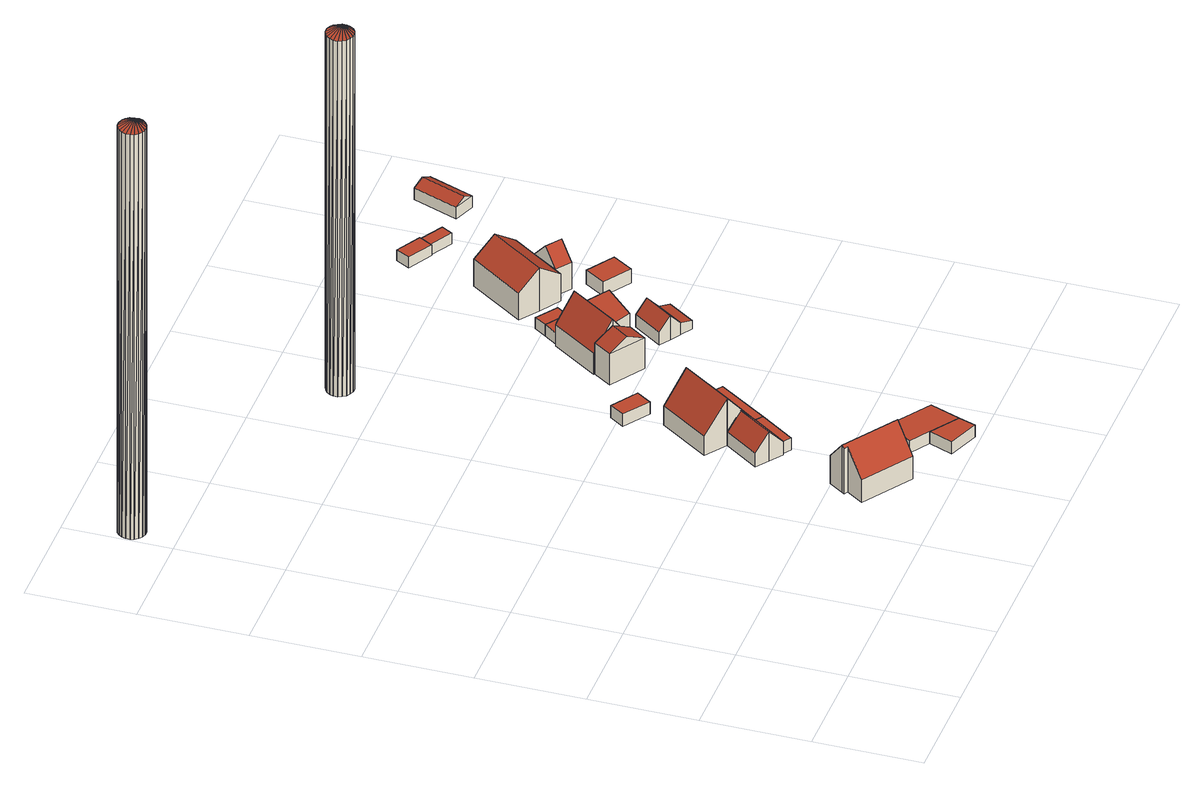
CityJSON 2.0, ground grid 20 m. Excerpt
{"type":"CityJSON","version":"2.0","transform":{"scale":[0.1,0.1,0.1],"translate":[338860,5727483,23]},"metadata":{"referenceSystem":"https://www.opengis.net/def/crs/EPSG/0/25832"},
"CityObjects":{
"building1":{"type":"Building","attributes":{"Geometrietyp2DReferenz":"1000","Gemeindeschluessel":"05170048","function":"51002_1251","roofType":"1000","measuredHeight":84.1},"geometry":[{"type":"Solid","lod":"2","boundaries":[[[[0,1,2]],[[1,3,2]],[[4,5,0]],[[5,1,0]],[[6,7,4]],[[7,5,4]],[[8,9,6]],[[9,7,6]],[[10,11,8]],[[11,9,8]],[[12,13,10]],[[13,11,10]],[[14,15,12]],[[15,13,12]],[[16,17,14]],[[17,15,14]],[[18,19,16]],[[19,17,16]],[[20,21,18]],[[21,19,18]],[[22,23,20]],[[23,21,20]],[[24,25,22]],[[25,23,22]],[[26,27,24]],[[27,25,24]],[[28,29,26]],[[29,27,26]],[[30,31,28]],[[31,29,28]],[[32,33,30]],[[33,31,30]],[[34,35,32]],[[35,33,32]],[[36,37,34]],[[37,35,34]],[[38,39,36]],[[39,37,36]],[[2,3,38]],[[3,39,38]],[[3,1,39]],[[1,5,39]],[[5,7,39]],[[7,9,39]],[[9,11,39]],[[11,13,39]],[[13,15,39]],[[15,17,39]],[[17,19,39]],[[19,21,39]],[[21,23,39]],[[23,25,39]],[[25,27,39]],[[27,29,39]],[[29,31,39]],[[31,33,39]],[[33,35,39]],[[35,37,39]],[[0,2,4]],[[2,38,4]],[[38,36,4]],[[36,34,4]],[[34,32,4]],[[32,30,4]],[[30,28,4]],[[28,26,4]],[[26,24,4]],[[24,22,4]],[[22,20,4]],[[20,18,4]],[[18,16,4]],[[16,14,4]],[[14,12,4]],[[12,10,4]],[[10,8,4]],[[8,6,4]]]],"semantics":{"surfaces":[{"type":"WallSurface"},{"type":"GroundSurface"},{"type":"RoofSurface"}],"values":[[0,0,0,0,0,0,0,0,0,0,0,0,0,0,0,0,0,0,0,0,0,0,0,0,0,0,0,0,0,0,0,0,0,0,0,0,0,0,0,0,1,1,1,1,1,1,1,1,1,1,1,1,1,1,1,1,1,1,2,2,2,2,2,2,2,2,2,2,2,2,2,2,2,2,2,2]]}}]},
"building2":{"type":"Building","attributes":{"Geometrietyp2DReferenz":"3000","Gemeindeschluessel":"05170048","function":"31001_1010","roofType":"3100","measuredHeight":9.91},"address":[{"country":"Germany","locality":"Wesel","thoroughfareNumber":"36","thoroughfareName":"Voßhöveler Straße"}],"geometry":[{"type":"Solid","lod":"2","boundaries":[[[[40,41,42,43]],[[44,45,41,40]],[[46,47,45,44]],[[48,49,47,46]],[[50,51,49,48]],[[52,53,51,50]],[[54,55,53,52]],[[56,57,55,54]],[[58,59,57,56]],[[43,42,59,58]],[[44,40,43,58,56,46]],[[54,52,50,48,46,56]],[[41,45,47,49,51,53,55,57,59,42]]]],"semantics":{"surfaces":[{"type":"WallSurface"},{"type":"RoofSurface"},{"type":"GroundSurface"}],"values":[[0,0,0,0,0,0,0,0,0,0,1,1,2]]}}]},
"building3":{"type":"Building","attributes":{"Geometrietyp2DReferenz":"3000","Gemeindeschluessel":"05170048","function":"31001_2723","roofType":"3100","measuredHeight":6.06},"address":[{"country":"Germany","locality":"Wesel","thoroughfareNumber":"38","thoroughfareName":"Voßhöveler Straße"}],"geometry":[{"type":"Solid","lod":"2","boundaries":[[[[60,61,62,63]],[[64,65,61,60]],[[66,67,65,64]],[[68,69,67,66]],[[70,71,69,68]],[[72,73,71,70]],[[74,75,73,72]],[[76,77,75,74]],[[63,62,77,76]],[[68,66,64,70]],[[60,63,76,74,72,70,64]],[[61,65,67,69,71,73,75,77,62]]]],"semantics":{"surfaces":[{"type":"WallSurface"},{"type":"RoofSurface"},{"type":"GroundSurface"}],"values":[[0,0,0,0,0,0,0,0,0,1,1,2]]}}]},
"building4":{"type":"Building","attributes":{"Geometrietyp2DReferenz":"3000","Gemeindeschluessel":"05170048","function":"31001_2723","roofType":"1000","measuredHeight":2.53},"address":[{"country":"Germany","locality":"Wesel","thoroughfareNumber":"38","thoroughfareName":"Voßhöveler Straße"}],"geometry":[{"type":"Solid","lod":"2","boundaries":[[[[78,79,77,80]],[[81,82,79,78]],[[83,62,82,81]],[[80,77,62,83]],[[81,78,80,83]],[[79,82,62,77]]]],"semantics":{"surfaces":[{"type":"WallSurface"},{"type":"RoofSurface"},{"type":"GroundSurface"}],"values":[[0,0,0,0,1,2]]}}]},
"building5":{"type":"Building","attributes":{"Geometrietyp2DReferenz":"3000","Gemeindeschluessel":"05170048","function":"51009_1611","roofType":"1000","measuredHeight":2.52},"geometry":[{"type":"Solid","lod":"2","boundaries":[[[[84,85,86,87]],[[88,89,85,84]],[[90,91,89,88]],[[87,86,91,90]],[[88,84,87,90]],[[85,89,91,86]]]],"semantics":{"surfaces":[{"type":"WallSurface"},{"type":"RoofSurface"},{"type":"GroundSurface"}],"values":[[0,0,0,0,1,2]]}}]},
"building6":{"type":"Building","attributes":{"Geometrietyp2DReferenz":"3000","Gemeindeschluessel":"05170048","function":"31001_1010","roofType":"3100","measuredHeight":9.67},"address":[{"country":"Germany","locality":"Wesel","thoroughfareNumber":"38","thoroughfareName":"Voßhöveler Straße"}],"geometry":[{"type":"Solid","lod":"2","boundaries":[[[[92,93,73,72]],[[94,69,93,92]],[[95,96,69,94]],[[97,98,96,95]],[[99,100,98,97]],[[101,102,100,99]],[[74,75,102,101]],[[72,73,75,74]],[[72,74,101,99,92]],[[97,95,94,92,99]],[[93,69,96,98,100,102,75,73]]]],"semantics":{"surfaces":[{"type":"WallSurface"},{"type":"RoofSurface"},{"type":"GroundSurface"}],"values":[[0,0,0,0,0,0,0,0,1,1,2]]}}]},
"building7":{"type":"Building","attributes":{"Geometrietyp2DReferenz":"3000","Gemeindeschluessel":"05170048","function":"31001_2463","roofType":"1000","measuredHeight":2.54},"address":[{"country":"Germany","locality":"Wesel","thoroughfareNumber":"36","thoroughfareName":"Voßhöveler Straße"}],"geometry":[{"type":"Solid","lod":"2","boundaries":[[[[87,86,103,104]],[[90,91,86,87]],[[105,106,91,90]],[[107,108,106,105]],[[104,103,108,107]],[[105,90,87,104,107]],[[86,91,106,108,103]]]],"semantics":{"surfaces":[{"type":"WallSurface"},{"type":"RoofSurface"},{"type":"GroundSurface"}],"values":[[0,0,0,0,0,1,2]]}}]},
"building8":{"type":"Building","attributes":{"Geometrietyp2DReferenz":"3000","Gemeindeschluessel":"05170048","function":"31001_1010","roofType":"1000","measuredHeight":2.49},"address":[{"country":"Germany","locality":"Wesel","thoroughfareNumber":"38","thoroughfareName":"Voßhöveler Straße"}],"geometry":[{"type":"Solid","lod":"2","boundaries":[[[[109,110,102,111]],[[78,79,110,109]],[[80,77,79,78]],[[112,75,77,80]],[[111,102,75,112]],[[80,78,109,111,112]],[[110,79,77,75,102]]]],"semantics":{"surfaces":[{"type":"WallSurface"},{"type":"RoofSurface"},{"type":"GroundSurface"}],"values":[[0,0,0,0,0,1,2]]}}]},
"building9":{"type":"Building","attributes":{"Geometrietyp2DReferenz":"3000","Gemeindeschluessel":"05170048","function":"51009_1611","roofType":"1000","measuredHeight":2.43},"geometry":[{"type":"Solid","lod":"2","boundaries":[[[[113,114,115,116]],[[117,118,114,113]],[[119,120,118,117]],[[116,115,120,119]],[[117,113,116,119]],[[114,118,120,115]]]],"semantics":{"surfaces":[{"type":"WallSurface"},{"type":"RoofSurface"},{"type":"GroundSurface"}],"values":[[0,0,0,0,1,2]]}}]},
"building10":{"type":"Building","attributes":{"Geometrietyp2DReferenz":"1000","Gemeindeschluessel":"05170048","function":"51002_1251","roofType":"1000","measuredHeight":73.86},"geometry":[{"type":"Solid","lod":"2","boundaries":[[[[121,122,123]],[[122,124,123]],[[125,126,121]],[[126,122,121]],[[127,128,125]],[[128,126,125]],[[129,130,127]],[[130,128,127]],[[131,132,129]],[[132,130,129]],[[133,134,131]],[[134,132,131]],[[135,136,133]],[[136,134,133]],[[137,138,135]],[[138,136,135]],[[139,140,137]],[[140,138,137]],[[141,142,139]],[[142,140,139]],[[143,144,141]],[[144,142,141]],[[145,146,143]],[[146,144,143]],[[147,148,145]],[[148,146,145]],[[149,150,147]],[[150,148,147]],[[151,152,149]],[[152,150,149]],[[153,154,151]],[[154,152,151]],[[155,156,153]],[[156,154,153]],[[157,158,155]],[[158,156,155]],[[159,160,157]],[[160,158,157]],[[123,124,159]],[[124,160,159]],[[124,122,160]],[[122,126,160]],[[126,128,160]],[[128,130,160]],[[130,132,160]],[[132,134,160]],[[134,136,160]],[[136,138,160]],[[138,140,160]],[[140,142,160]],[[142,144,160]],[[144,146,160]],[[146,148,160]],[[148,150,160]],[[150,152,160]],[[152,154,160]],[[154,156,160]],[[156,158,160]],[[121,123,125]],[[123,159,125]],[[159,157,125]],[[157,155,125]],[[155,153,125]],[[153,151,125]],[[151,149,125]],[[149,147,125]],[[147,145,125]],[[145,143,125]],[[143,141,125]],[[141,139,125]],[[139,137,125]],[[137,135,125]],[[135,133,125]],[[133,131,125]],[[131,129,125]],[[129,127,125]]]],"semantics":{"surfaces":[{"type":"WallSurface"},{"type":"GroundSurface"},{"type":"RoofSurface"}],"values":[[0,0,0,0,0,0,0,0,0,0,0,0,0,0,0,0,0,0,0,0,0,0,0,0,0,0,0,0,0,0,0,0,0,0,0,0,0,0,0,0,1,1,1,1,1,1,1,1,1,1,1,1,1,1,1,1,1,1,2,2,2,2,2,2,2,2,2,2,2,2,2,2,2,2,2,2]]}}]},
"building11":{"type":"Building","attributes":{"Geometrietyp2DReferenz":"3000","Gemeindeschluessel":"05170048","function":"31001_1010","roofType":"3100","measuredHeight":8.44},"address":[{"country":"Germany","locality":"Wesel","thoroughfareNumber":"40","thoroughfareName":"Voßhöveler Straße"}],"geometry":[{"type":"Solid","lod":"2","boundaries":[[[[161,162,163,164]],[[165,166,162,161]],[[167,168,166,165]],[[164,163,168,167]],[[161,169,165]],[[167,170,164]],[[164,170,169,161]],[[165,169,170,167]],[[162,166,168,163]]]],"semantics":{"surfaces":[{"type":"WallSurface"},{"type":"RoofSurface"},{"type":"GroundSurface"}],"values":[[0,0,0,0,0,0,1,1,2]]}}]},
"building12":{"type":"Building","attributes":{"Geometrietyp2DReferenz":"3000","Gemeindeschluessel":"05170048","function":"31001_1010","roofType":"3100","measuredHeight":9.55},"address":[{"country":"Germany","locality":"Wesel","thoroughfareNumber":"40","thoroughfareName":"Voßhöveler Straße"}],"geometry":[{"type":"Solid","lod":"2","boundaries":[[[[171,168,172,173]],[[174,175,168,171]],[[176,177,175,174]],[[178,179,177,176]],[[180,181,179,178]],[[182,183,181,180]],[[184,185,183,182]],[[186,187,185,184]],[[188,189,187,186]],[[190,163,189,188]],[[173,172,163,190]],[[190,188,186,184,182,180,173]],[[178,176,174,171,173,180]],[[168,175,177,179,181,183,185,187,189,163,172]]]],"semantics":{"surfaces":[{"type":"WallSurface"},{"type":"RoofSurface"},{"type":"GroundSurface"}],"values":[[0,0,0,0,0,0,0,0,0,0,0,1,1,2]]}}]},
"building13":{"type":"Building","attributes":{"Geometrietyp2DReferenz":"3000","Gemeindeschluessel":"05170048","function":"31001_2463","roofType":"1000","measuredHeight":2.3},"address":[{"country":"Germany","locality":"Wesel","thoroughfareNumber":"40","thoroughfareName":"Voßhöveler Straße"}],"geometry":[{"type":"Solid","lod":"2","boundaries":[[[[191,192,193,194]],[[195,196,192,191]],[[197,198,196,195]],[[199,200,198,197]],[[194,193,200,199]],[[197,195,191,194,199]],[[192,196,198,200,193]]]],"semantics":{"surfaces":[{"type":"WallSurface"},{"type":"RoofSurface"},{"type":"GroundSurface"}],"values":[[0,0,0,0,0,1,2]]}}]},
"building14":{"type":"Building","attributes":{"Geometrietyp2DReferenz":"3000","Gemeindeschluessel":"05170048","function":"31001_2723","roofType":"3100","measuredHeight":5},"address":[{"country":"Germany","locality":"Wesel","thoroughfareNumber":"40","thoroughfareName":"Voßhöveler Straße"}],"geometry":[{"type":"Solid","lod":"2","boundaries":[[[[201,202,203,204]],[[205,206,202,201]],[[207,208,206,205]],[[209,210,208,207]],[[211,212,210,209]],[[213,214,212,211]],[[215,216,214,213]],[[204,203,216,215]],[[215,213,211,209,207,204]],[[205,201,204,207]],[[202,206,208,210,212,214,216,203]]]],"semantics":{"surfaces":[{"type":"WallSurface"},{"type":"RoofSurface"},{"type":"GroundSurface"}],"values":[[0,0,0,0,0,0,0,0,1,1,2]]}}]},
"building15":{"type":"Building","attributes":{"Geometrietyp2DReferenz":"3000","Gemeindeschluessel":"05170048","function":"31001_1010","roofType":"1000","measuredHeight":1.93},"address":[{"country":"Germany","locality":"Wesel","thoroughfareNumber":"40","thoroughfareName":"Voßhöveler Straße"}],"geometry":[{"type":"Solid","lod":"2","boundaries":[[[[217,218,219,220]],[[221,222,218,217]],[[223,224,222,221]],[[220,219,224,223]],[[221,217,220,223]],[[218,222,224,219]]]],"semantics":{"surfaces":[{"type":"WallSurface"},{"type":"RoofSurface"},{"type":"GroundSurface"}],"values":[[0,0,0,0,1,2]]}}]},
"building16":{"type":"Building","attributes":{"Geometrietyp2DReferenz":"3000","Gemeindeschluessel":"05170048","function":"51009_1611","roofType":"1000","measuredHeight":2.28},"geometry":[{"type":"Solid","lod":"2","boundaries":[[[[191,192,225,226]],[[194,193,192,191]],[[227,228,193,194]],[[226,225,228,227]],[[194,191,226,227]],[[192,193,228,225]]]],"semantics":{"surfaces":[{"type":"WallSurface"},{"type":"RoofSurface"},{"type":"GroundSurface"}],"values":[[0,0,0,0,1,2]]}}]},
"building17":{"type":"Building","attributes":{"Geometrietyp2DReferenz":"3000","Gemeindeschluessel":"05170048","function":"31001_1010","roofType":"1000","measuredHeight":3.49},"address":[{"country":"Germany","locality":"Wesel","thoroughfareNumber":"40","thoroughfareName":"Voßhöveler Straße"}],"geometry":[{"type":"Solid","lod":"2","boundaries":[[[[229,230,185,231]],[[232,233,230,229]],[[234,235,233,232]],[[236,237,235,234]],[[238,187,237,236]],[[231,185,187,238]],[[236,234,232,229,231,238]],[[230,233,235,237,187,185]]]],"semantics":{"surfaces":[{"type":"WallSurface"},{"type":"RoofSurface"},{"type":"GroundSurface"}],"values":[[0,0,0,0,0,0,1,2]]}}]},
"building18":{"type":"Building","attributes":{"Geometrietyp2DReferenz":"3000","Gemeindeschluessel":"05170048","function":"31001_2723","roofType":"2100","measuredHeight":2.6},"address":[{"country":"Germany","locality":"Wesel","thoroughfareNumber":"40","thoroughfareName":"Voßhöveler Straße"}],"geometry":[{"type":"Solid","lod":"2","boundaries":[[[[239,240,241,242]],[[243,244,240,239]],[[245,246,244,243]],[[242,241,246,245]],[[243,239,242,245]],[[240,244,246,241]]]],"semantics":{"surfaces":[{"type":"WallSurface"},{"type":"RoofSurface"},{"type":"GroundSurface"}],"values":[[0,0,0,0,1,2]]}}]},
"building19":{"type":"Building","attributes":{"Geometrietyp2DReferenz":"3000","Gemeindeschluessel":"05170048","function":"31001_1010","roofType":"3100","measuredHeight":8.95},"address":[{"country":"Germany","locality":"Wesel","thoroughfareNumber":"42","thoroughfareName":"Voßhöveler Straße"}],"geometry":[{"type":"Solid","lod":"2","boundaries":[[[[247,248,249,250]],[[251,252,248,247]],[[253,254,252,251]],[[255,256,254,253]],[[257,258,256,255]],[[259,260,258,257]],[[261,262,260,259]],[[250,249,262,261]],[[250,261,259,257,255,247]],[[253,251,247,255]],[[248,252,254,256,258,260,262,249]]]],"semantics":{"surfaces":[{"type":"WallSurface"},{"type":"RoofSurface"},{"type":"GroundSurface"}],"values":[[0,0,0,0,0,0,0,0,1,1,2]]}}]},
"building20":{"type":"Building","attributes":{"Geometrietyp2DReferenz":"3000","Gemeindeschluessel":"05170048","function":"31001_1010","roofType":"3100","measuredHeight":8.81},"address":[{"country":"Germany","locality":"Wesel","thoroughfareNumber":"42","thoroughfareName":"Voßhöveler Straße"}],"geometry":[{"type":"Solid","lod":"2","boundaries":[[[[263,264,265,259]],[[266,267,264,263]],[[261,268,267,266]],[[259,265,268,261]],[[263,269,266]],[[261,270,259]],[[259,270,269,263]],[[266,269,270,261]],[[264,267,268,265]]]],"semantics":{"surfaces":[{"type":"WallSurface"},{"type":"RoofSurface"},{"type":"GroundSurface"}],"values":[[0,0,0,0,0,0,1,1,2]]}}]},
"building21":{"type":"Building","attributes":{"Geometrietyp2DReferenz":"3000","Gemeindeschluessel":"05170048","function":"31001_2463","roofType":"1000","measuredHeight":2.88},"address":[{"country":"Germany","locality":"Wesel","thoroughfareNumber":"42","thoroughfareName":"Voßhöveler Straße"}],"geometry":[{"type":"Solid","lod":"2","boundaries":[[[[271,272,273,274]],[[275,276,272,271]],[[277,278,276,275]],[[274,273,278,277]],[[275,271,274,277]],[[272,276,278,273]]]],"semantics":{"surfaces":[{"type":"WallSurface"},{"type":"RoofSurface"},{"type":"GroundSurface"}],"values":[[0,0,0,0,1,2]]}}]},
"building22":{"type":"Building","attributes":{"Geometrietyp2DReferenz":"3000","Gemeindeschluessel":"05170048","function":"51009_1610","roofType":"1000","measuredHeight":2.21},"geometry":[{"type":"Solid","lod":"2","boundaries":[[[[279,280,281,282]],[[283,284,280,279]],[[285,286,284,283]],[[287,288,286,285]],[[289,290,288,287]],[[282,281,290,289]],[[287,285,283,279,282,289]],[[280,284,286,288,290,281]]]],"semantics":{"surfaces":[{"type":"WallSurface"},{"type":"RoofSurface"},{"type":"GroundSurface"}],"values":[[0,0,0,0,0,0,1,2]]}}]},
"building23":{"type":"Building","attributes":{"Geometrietyp2DReferenz":"3000","Gemeindeschluessel":"05170048","function":"51009_1610","roofType":"1000","measuredHeight":2.21},"geometry":[{"type":"Solid","lod":"2","boundaries":[[[[291,292,288,287]],[[293,294,292,291]],[[289,290,294,293]],[[287,288,290,289]],[[293,291,287,289]],[[292,294,290,288]]]],"semantics":{"surfaces":[{"type":"WallSurface"},{"type":"RoofSurface"},{"type":"GroundSurface"}],"values":[[0,0,0,0,1,2]]}}]},
"building24":{"type":"Building","attributes":{"Geometrietyp2DReferenz":"3000","Gemeindeschluessel":"05170048","function":"31001_2723","roofType":"3100","measuredHeight":3.5},"address":[{"country":"Germany","locality":"Wesel","thoroughfareNumber":"42","thoroughfareName":"Voßhöveler Straße"}],"geometry":[{"type":"Solid","lod":"2","boundaries":[[[[295,296,297,298]],[[299,300,296,295]],[[301,302,300,299]],[[298,297,302,301]],[[295,303,299]],[[301,304,298]],[[298,304,303,295]],[[299,303,304,301]],[[296,300,302,297]]]],"semantics":{"surfaces":[{"type":"WallSurface"},{"type":"RoofSurface"},{"type":"GroundSurface"}],"values":[[0,0,0,0,0,0,1,1,2]]}}]}
},
"vertices":[
[52,1294,844],[52,1294,3],[47,1300,844],[47,1300,3],[54,1286,844],[54,1286,3],[54,1278,844],[54,1278,3],[52,1271,844],[52,1271,3],[47,1265,844],[47,1265,3],[41,1260,844],[41,1260,3],[33,1258,844],[33,1258,3],[25,1258,844],[25,1258,3],[18,1260,844],[18,1260,3],[12,1265,844],[12,1265,3],[7,1271,844],[7,1271,3],[5,1278,844],[5,1278,3],[5,1286,844],[5,1286,3],[7,1294,844],[7,1294,3],[12,1300,844],[12,1300,3],[18,1305,844],[18,1305,3],[25,1307,844],[25,1307,3],[33,1307,844],[33,1307,3],[41,1305,844],[41,1305,3],
[499,163,105],[499,163,11],[478,131,11],[478,131,58],[492,167,105],[492,167,11],[495,171,110],[495,171,11],[514,199,69],[514,199,11],[521,195,69],[521,195,11],[525,202,58],[525,202,11],[617,141,58],[617,141,11],[594,105,110],[594,105,11],[570,70,58],[570,70,11],
[565,299,42],[565,299,14],[567,301,14],[567,301,42],[541,316,74],[541,316,14],[517,333,42],[517,333,14],[561,397,42],[561,397,14],[586,381,74],[586,381,14],[602,369,53],[602,369,14],[603,371,53],[603,371,14],[612,366,42],[612,366,14],
[627,355,39],[627,355,14],[612,366,39],[582,290,39],[582,290,14],[567,301,39],
[722,9,33],[722,9,8],[733,41,8],[733,41,33],[663,31,33],[663,31,8],[680,76,33],[680,76,8],
[562,397,111],[562,397,14],[561,397,110],[522,425,53],[522,425,14],[585,518,53],[585,518,14],[626,491,111],[626,491,14],[666,463,53],[666,463,14],
[755,98,8],[755,98,33],[644,100,33],[644,100,8],[677,150,33],[677,150,8],
[689,447,39],[689,447,14],[666,463,39],[603,371,39],
[612,551,36],[612,551,11],[631,579,11],[631,579,36],[564,584,36],[564,584,11],[582,611,36],[582,611,11],
[545,1084,749],[545,1084,10],[541,1091,749],[541,1091,10],[548,1077,749],[548,1077,10],[548,1069,749],[548,1069,10],[545,1062,749],[545,1062,10],[541,1055,749],[541,1055,10],[535,1051,749],[535,1051,10],[527,1048,749],[527,1048,10],[519,1048,749],[519,1048,10],[512,1051,749],[512,1051,10],[505,1055,749],[505,1055,10],[501,1062,749],[501,1062,10],[498,1069,749],[498,1069,10],[498,1077,749],[498,1077,10],[501,1084,749],[501,1084,10],[505,1091,749],[505,1091,10],[512,1095,749],[512,1095,10],[519,1098,749],[519,1098,10],[527,1098,749],[527,1098,10],[535,1095,749],[535,1095,10],
[735,600,75],[735,600,11],[757,633,11],[757,633,75],[672,642,75],[672,642,11],[694,676,75],[694,676,11],[703,621,95],[726,654,95],
[694,676,58],[726,654,11],[726,654,107],[692,677,55],[692,677,11],[751,764,55],[751,764,11],[753,763,58],[753,763,11],[785,742,107],[785,742,11],[793,736,94],[793,736,11],[818,719,55],[818,719,11],[791,678,55],[791,678,11],[759,632,55],[759,632,11],[757,633,58],
[811,763,36],[811,763,13],[771,789,13],[771,789,36],[805,754,36],[805,754,13],[793,736,36],[793,736,13],[753,763,36],[753,763,13],
[808,598,37],[808,598,11],[827,585,11],[827,585,61],[845,652,37],[845,652,11],[864,639,61],[864,639,11],[883,627,37],[883,627,11],[882,625,37],[882,625,11],[847,574,37],[847,574,11],[846,573,37],[846,573,11],
[830,737,31],[830,737,12],[805,754,12],[805,754,31],[818,719,31],[818,719,12],[793,736,31],[793,736,12],
[825,784,13],[825,784,36],[786,811,36],[786,811,13],
[830,737,46],[830,737,11],[818,719,46],[836,746,46],[836,746,11],[887,713,46],[887,713,11],[833,659,46],[833,659,11],[791,678,46],
[847,574,35],[847,574,10],[870,560,10],[870,560,28],[882,625,35],[882,625,10],[904,610,28],[904,610,10],
[840,821,100],[840,821,11],[878,796,11],[878,796,67],[803,846,67],[803,846,11],[874,949,67],[874,949,11],[911,924,100],[911,924,11],[948,899,67],[948,899,11],[919,856,67],[919,856,11],[887,809,67],[887,809,11],
[948,836,67],[948,836,12],[919,856,12],[916,789,67],[916,789,12],[887,809,12],[932,812,100],[903,832,100],
[989,737,40],[989,737,11],[938,770,11],[938,770,40],[965,699,40],[965,699,11],[914,732,40],[914,732,11],
[893,1071,31],[893,1071,9],[939,1045,9],[939,1045,31],[907,1097,31],[907,1097,9],[953,1071,31],[953,1071,9],[952,1068,31],[952,1068,9],[940,1047,31],[940,1047,9],
[994,1044,31],[994,1044,9],[982,1023,31],[982,1023,9],
[1096,1024,31],[1096,1024,7],[1127,1109,7],[1127,1109,31],[1056,1039,31],[1056,1039,7],[1088,1124,31],[1088,1124,7],[1076,1031,42],[1107,1116,42]
]}
